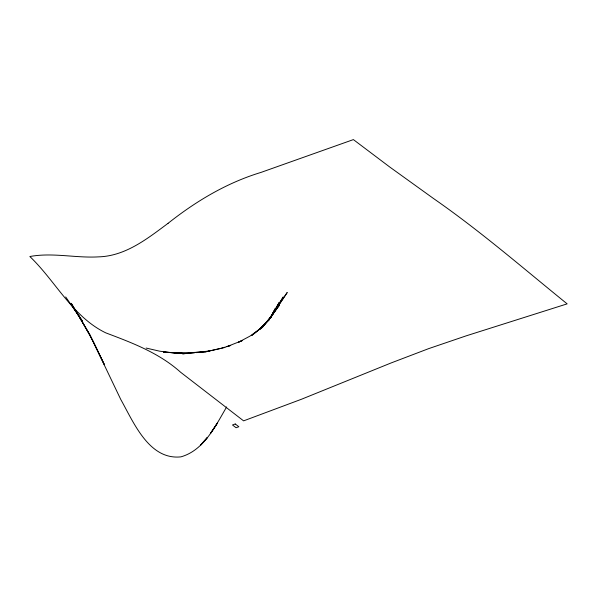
<?xml version="1.0" encoding="UTF-8"?>
<svg xmlns="http://www.w3.org/2000/svg" width="597" height="597" viewBox="0 0 597 597"><rect width="100%" height="100%" fill="white"/><g stroke="black" fill="none" stroke-linecap="round" stroke-linejoin="round"><path stroke-width="0.9" d="M270.516 317.805L275.157 308.701L270.426 317.589M226.644 406.938C215.398 426.034 204.01 450.317 180.906 456.862C149.011 460.25 133.646 422.377 120.788 399.505L89.737 334.611L71.267 303.351L89.737 334.611L104.348 364.558L93.445 341.939L78.752 315.507L73.222 307.455L82.498 321.216L65.7 296.948M270.71 317.686L279.202 302.448L270.434 317.783M270.501 317.992L283.232 296.985L269.277 319.425M269.814 318.708L287.232 292.493L268.06 320.656M268.702 320.022L279.314 305.328L267.441 321.104M262.053 327.753L265.822 323.096M262.68 327.007L271.441 316.38L259.635 329.44L269.508 319.425L257.747 330.656L251.889 335.342L261.702 327.649L250.016 336.111L238.39 342.297L242.315 340.559L226.808 346.67L230.726 345.447L221.032 348.342L205.584 351.842L196.398 352.633M186.988 353.334L163.414 352.103L178.734 353.215L205.584 351.842L224.935 347.454M209.495 350.969L182.607 353.827L194.555 352.797M182.242 353.237L174.846 353.111L159.548 351.163L146.116 348.051M217.39 423.109L210.368 433.579L217.39 423.109M207.405 437.444L200.45 445.265L207.405 437.444M168.108 223.285C147.466 238.628 125.497 256.113 98.557 256.867C75.655 258.21 52.648 252.307 29.85 256.516C55.722 281.262 72.453 316.694 105.759 332.857C132.25 342.842 159.205 352.976 180.622 372.259L243.598 420.863L301.403 399.274L391.08 362.961L428.661 348.633L466.19 335.842L567.15 303.866C523.121 268.18 480.242 230.972 433.638 198.607L389.677 166.966L353.394 139.601L260.971 172.421C226.808 182.772 195.95 201.226 168.108 223.285M235.248 423.982L232.487 424.974L236.084 427.728L238.845 426.728L235.248 423.982"/></g></svg>
